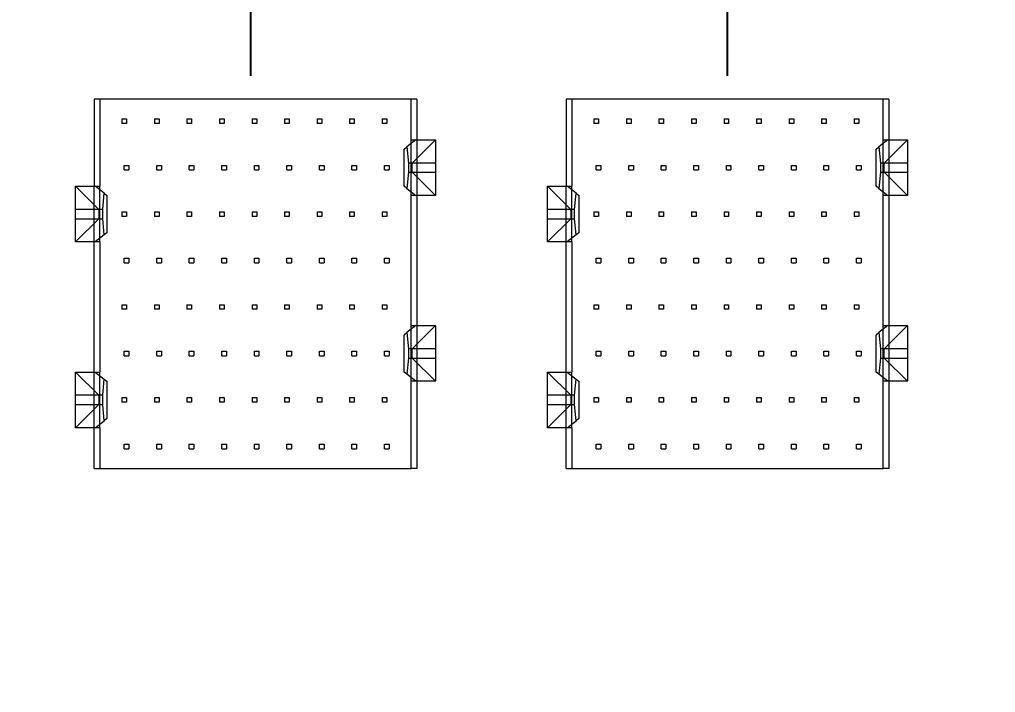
# Model space of a CAD drawing. Header units: millimetres. Extents: x -84 to 500, y -79 to 355.
# Drawn here: x 296.96 to 338.98, y 147.72 to 176.7 of the extents above; entities that cross this region are included whole.
import ezdxf
from ezdxf.lldxf.tags import DXFTag

# ---------------------------------------------------------------- set-up
doc = ezdxf.new("R2010")
doc.units = ezdxf.units.MM
doc.header["$PDSIZE"] = -1
tags = doc.linetypes.add('HIDDEN', pattern=[1.905, 1.27, -0.635]).pattern_tags.tags
tags[6:7] = [DXFTag(74, 4), DXFTag(75, 0), DXFTag(340, '0'), DXFTag(46, 1.0), DXFTag(50, 0.0), DXFTag(44, 0.0), DXFTag(45, 0.0)]
tags[4:5] = [DXFTag(74, 4), DXFTag(75, 0), DXFTag(340, '0'), DXFTag(46, 1.0), DXFTag(50, 0.0), DXFTag(44, 0.0), DXFTag(45, 0.0)]
doc.dimstyles.new('ISO-25', dxfattribs={"dimtxt": 2.5, "dimasz": 2.5, "dimexe": 1.25, "dimexo": 0.625, "dimtad": 1, "dimtxsty": 'Standard', "dimcen": 2.5, "dimadec": 0, "dimazin": 0, "dimtfac": 1, "dimtmove": 0, "dimatfit": 3, "dimfxl": 0, "dimarcsym": 0})

# ---------------------------------------------------------------- blocks, each defined once
blk = doc.blocks.new('*D104')
at = {"color": 0, "linetype": 'ByBlock', "lineweight": -2}
for p, q in [((357.387, 315.419), (357.387, 343.952)), ((359.8, 308.815), (357.387, 315.419)), ((359.8, 282.085), (359.8, 308.815))]:
    blk.add_line(p, q, dxfattribs=at)
at = {"layer": 'DEFPOINTS', "color": 0, "linetype": 'ByBlock'}
blk.add_point((359.8, 281.085), dxfattribs=at)
at = {"color": 0, "linetype": 'ByBlock', "insert": (354.113, 333.75), "char_height": 3.5, "attachment_point": 5, "rotation": 90}
blk.add_mtext('359,800', dxfattribs=at)
blk = doc.blocks.new('*D182')
at = {"color": 0, "linetype": 'ByBlock', "lineweight": -2}
for p, q in [((297.66, 315.284), (297.66, 343.817)), ((306.665, 308.68), (297.66, 315.284)), ((306.665, 287.37), (306.665, 308.68))]:
    blk.add_line(p, q, dxfattribs=at)
at = {"layer": 'DEFPOINTS', "color": 0, "linetype": 'ByBlock'}
blk.add_point((306.665, 286.37), dxfattribs=at)
at = {"color": 0, "linetype": 'ByBlock', "insert": (294.386, 333.614), "char_height": 3.5, "attachment_point": 5, "rotation": 90}
blk.add_mtext('306,860', dxfattribs=at)
blk = doc.blocks.new('*D103')
at = {"color": 0, "linetype": 'ByBlock', "lineweight": -2}
blk.add_line((392.56, 287.37), (392.56, 345.31), dxfattribs=at)
at = {"layer": 'DEFPOINTS', "color": 0, "linetype": 'ByBlock'}
blk.add_point((392.56, 286.37), dxfattribs=at)
at = {"color": 0, "linetype": 'ByBlock', "insert": (389.286, 334.81), "char_height": 3.5, "attachment_point": 5, "rotation": 90}
blk.add_mtext('392,560', dxfattribs=at)
blk = doc.blocks.new('*D60')
at = {"color": 0, "linetype": 'ByBlock', "lineweight": -2}
for p, q in [((429.688, 279.42), (436.292, 282.059)), ((436.292, 282.059), (465.42, 282.059)), ((399.51, 279.42), (429.688, 279.42))]:
    blk.add_line(p, q, dxfattribs=at)
at = {"layer": 'DEFPOINTS', "color": 0, "linetype": 'ByBlock'}
blk.add_point((398.51, 279.42), dxfattribs=at)
at = {"color": 0, "linetype": 'ByBlock', "insert": (454.92, 285.333), "char_height": 3.5, "attachment_point": 5}
blk.add_mtext('279,420', dxfattribs=at)
blk = doc.blocks.new('*D190')
at = {"color": 0, "linetype": 'ByBlock', "lineweight": -2}
for p, q in [((429.827, 280.62), (436.431, 290.705)), ((436.431, 290.705), (464.964, 290.705)), ((361.265, 280.62), (429.827, 280.62))]:
    blk.add_line(p, q, dxfattribs=at)
at = {"layer": 'DEFPOINTS', "color": 0, "linetype": 'ByBlock'}
blk.add_point((360.265, 280.62), dxfattribs=at)
at = {"color": 0, "linetype": 'ByBlock', "insert": (454.762, 293.979), "char_height": 3.5, "attachment_point": 5}
blk.add_mtext('280,620', dxfattribs=at)
blk = doc.blocks.new('*D116')
at = {"color": 0, "linetype": 'ByBlock', "lineweight": -2}
for p, q in [((400.941, 308.34), (400.941, 337.468)), ((407.239, 301.736), (400.941, 308.34)), ((407.239, 211.51), (407.239, 301.736))]:
    blk.add_line(p, q, dxfattribs=at)
at = {"layer": 'DEFPOINTS', "color": 0, "linetype": 'ByBlock'}
blk.add_point((407.239, 210.51), dxfattribs=at)
at = {"color": 0, "linetype": 'ByBlock', "insert": (397.667, 326.968), "char_height": 3.5, "attachment_point": 5, "rotation": 90}
blk.add_mtext('407,239', dxfattribs=at)
blk = doc.blocks.new('*D87')
at = {"color": 0, "linetype": 'ByBlock', "lineweight": -2}
for p, q in [((355.71, 165.32), (436.663, 165.32)), ((436.663, 165.32), (443.267, 154.329)), ((443.267, 154.329), (471.24, 154.329))]:
    blk.add_line(p, q, dxfattribs=at)
at = {"layer": 'DEFPOINTS', "color": 0, "linetype": 'ByBlock'}
blk.add_point((354.71, 165.32), dxfattribs=at)
at = {"color": 0, "linetype": 'ByBlock', "insert": (461.318, 157.603), "char_height": 3.5, "attachment_point": 5}
blk.add_mtext('165,320', dxfattribs=at)
blk = doc.blocks.new('*D86')
at = {"color": 0, "linetype": 'ByBlock', "lineweight": -2}
for p, q in [((435.679, 169.72), (442.283, 178.623)), ((442.283, 178.623), (470.256, 178.623)), ((383.58, 169.72), (435.679, 169.72))]:
    blk.add_line(p, q, dxfattribs=at)
at = {"layer": 'DEFPOINTS', "color": 0, "linetype": 'ByBlock'}
blk.add_point((382.58, 169.72), dxfattribs=at)
at = {"color": 0, "linetype": 'ByBlock', "insert": (460.334, 181.897), "char_height": 3.5, "attachment_point": 5}
blk.add_mtext('169,720', dxfattribs=at)
blk = doc.blocks.new('*D93')
at = {"color": 0, "linetype": 'ByBlock', "lineweight": -2}
for p, q in [((432.054, 211.35), (437.709, 213.37)), ((437.709, 213.37), (464.527, 213.37)), ((426.45, 211.35), (432.054, 211.35))]:
    blk.add_line(p, q, dxfattribs=at)
at = {"layer": 'DEFPOINTS', "color": 0, "linetype": 'ByBlock'}
blk.add_point((425.45, 211.35), dxfattribs=at)
at = {"color": 0, "linetype": 'ByBlock', "insert": (455.182, 216.644), "char_height": 3.5, "attachment_point": 5}
blk.add_mtext('211,350', dxfattribs=at)
blk = doc.blocks.new('*D94')
at = {"color": 0, "linetype": 'ByBlock', "lineweight": -2}
for p, q in [((432.095, 298.31), (435.867, 300.366)), ((435.867, 300.366), (463.84, 300.366)), ((426.491, 298.31), (432.095, 298.31))]:
    blk.add_line(p, q, dxfattribs=at)
at = {"layer": 'DEFPOINTS', "color": 0, "linetype": 'ByBlock'}
blk.add_point((425.491, 298.31), dxfattribs=at)
at = {"color": 0, "linetype": 'ByBlock', "insert": (453.918, 303.64), "char_height": 3.5, "attachment_point": 5}
blk.add_mtext('298,310', dxfattribs=at)
blk = doc.blocks.new('*D100')
at = {"color": 0, "linetype": 'ByBlock', "lineweight": -2}
for p, q in [((438.404, 304.8), (441.522, 311.942)), ((441.522, 311.942), (469.46, 311.942)), ((432.8, 304.8), (438.404, 304.8))]:
    blk.add_line(p, q, dxfattribs=at)
at = {"layer": 'DEFPOINTS', "color": 0, "linetype": 'ByBlock'}
blk.add_point((431.8, 304.8), dxfattribs=at)
at = {"color": 0, "linetype": 'ByBlock', "insert": (459.555, 315.216), "char_height": 3.5, "attachment_point": 5}
blk.add_mtext('304,800', dxfattribs=at)
blk = doc.blocks.new('*D102')
at = {"color": 0, "linetype": 'ByBlock', "lineweight": -2}
for p, q in [((423.034, 313.81), (423.034, 341.188)), ((431.8, 311.404), (423.034, 313.81)), ((431.8, 305.8), (431.8, 311.404))]:
    blk.add_line(p, q, dxfattribs=at)
at = {"layer": 'DEFPOINTS', "color": 0, "linetype": 'ByBlock'}
blk.add_point((431.8, 304.8), dxfattribs=at)
at = {"color": 0, "linetype": 'ByBlock', "insert": (419.76, 331.563), "char_height": 3.5, "attachment_point": 5, "rotation": 90}
blk.add_mtext('431,800', dxfattribs=at)
blk = doc.blocks.new('*D114')
at = {"color": 0, "linetype": 'ByBlock', "lineweight": -2}
for p, q in [((427.163, 240.585), (433.767, 246.415)), ((433.767, 246.415), (462.895, 246.415)), ((407.051, 240.585), (427.163, 240.585))]:
    blk.add_line(p, q, dxfattribs=at)
at = {"layer": 'DEFPOINTS', "color": 0, "linetype": 'ByBlock'}
blk.add_point((406.051, 240.585), dxfattribs=at)
at = {"color": 0, "linetype": 'ByBlock', "insert": (452.395, 249.689), "char_height": 3.5, "attachment_point": 5}
blk.add_mtext('240,585', dxfattribs=at)
blk = doc.blocks.new('*D117')
at = {"color": 0, "linetype": 'ByBlock', "lineweight": -2}
for p, q in [((375.623, 311.577), (375.623, 340.11)), ((378.2, 304.973), (375.623, 311.577)), ((378.2, 242.005), (378.2, 304.973))]:
    blk.add_line(p, q, dxfattribs=at)
at = {"layer": 'DEFPOINTS', "color": 0, "linetype": 'ByBlock'}
blk.add_point((378.2, 241.005), dxfattribs=at)
at = {"color": 0, "linetype": 'ByBlock', "insert": (372.349, 329.907), "char_height": 3.5, "attachment_point": 5, "rotation": 90}
blk.add_mtext('378,200', dxfattribs=at)
blk = doc.blocks.new('*D118')
at = {"color": 0, "linetype": 'ByBlock', "lineweight": -2}
for p, q in [((346.874, 316.264), (346.874, 343.047)), ((350.01, 309.66), (346.874, 316.264)), ((350.01, 242.005), (350.01, 309.66))]:
    blk.add_line(p, q, dxfattribs=at)
at = {"layer": 'DEFPOINTS', "color": 0, "linetype": 'ByBlock'}
blk.add_point((350.01, 241.005), dxfattribs=at)
at = {"color": 0, "linetype": 'ByBlock', "insert": (343.6, 333.72), "char_height": 3.5, "attachment_point": 5, "rotation": 90}
blk.add_mtext('350,010', dxfattribs=at)
blk = doc.blocks.new('*D186')
at = {"color": 0, "linetype": 'ByBlock', "lineweight": -2}
for p, q in [((332.635, 315.682), (332.635, 344.81)), ((329.69, 309.078), (332.635, 315.682)), ((329.69, 241.54), (329.69, 309.078))]:
    blk.add_line(p, q, dxfattribs=at)
at = {"layer": 'DEFPOINTS', "color": 0, "linetype": 'ByBlock'}
blk.add_point((329.69, 240.54), dxfattribs=at)
at = {"color": 0, "linetype": 'ByBlock', "insert": (329.361, 334.31), "char_height": 3.5, "attachment_point": 5, "rotation": 90}
blk.add_mtext('329,690', dxfattribs=at)
blk = doc.blocks.new('*D120')
at = {"color": 0, "linetype": 'ByBlock', "lineweight": -2}
for p, q in [((316.639, 311.78), (316.639, 340.313)), ((309.37, 305.176), (316.639, 311.78)), ((309.37, 242.005), (309.37, 305.176))]:
    blk.add_line(p, q, dxfattribs=at)
at = {"layer": 'DEFPOINTS', "color": 0, "linetype": 'ByBlock'}
blk.add_point((309.37, 241.005), dxfattribs=at)
at = {"color": 0, "linetype": 'ByBlock', "insert": (313.365, 330.111), "char_height": 3.5, "attachment_point": 5, "rotation": 90}
blk.add_mtext('309,370', dxfattribs=at)
blk = doc.blocks.new('*D183')
at = {"color": 0, "linetype": 'ByBlock', "lineweight": -2}
for p, q in [((308.562, 314.116), (308.562, 341.494)), ((306.925, 307.512), (308.562, 314.116)), ((306.925, 174.27), (306.925, 307.512))]:
    blk.add_line(p, q, dxfattribs=at)
at = {"layer": 'DEFPOINTS', "color": 0, "linetype": 'ByBlock'}
blk.add_point((306.925, 173.27), dxfattribs=at)
at = {"color": 0, "linetype": 'ByBlock', "insert": (305.288, 331.869), "char_height": 3.5, "attachment_point": 5, "rotation": 90}
blk.add_mtext('307,120', dxfattribs=at)
blk = doc.blocks.new('*D185')
at = {"color": 0, "linetype": 'ByBlock', "lineweight": -2}
for p, q in [((325.43, 309.484), (325.43, 338.612)), ((327.44, 302.88), (325.43, 309.484)), ((327.44, 174.27), (327.44, 302.88))]:
    blk.add_line(p, q, dxfattribs=at)
at = {"layer": 'DEFPOINTS', "color": 0, "linetype": 'ByBlock'}
blk.add_point((327.44, 173.27), dxfattribs=at)
at = {"color": 0, "linetype": 'ByBlock', "insert": (322.156, 328.112), "char_height": 3.5, "attachment_point": 5, "rotation": 90}
blk.add_mtext('327,440', dxfattribs=at)
blk = doc.blocks.new('*D187')
at = {"color": 0, "linetype": 'ByBlock', "lineweight": -2}
for p, q in [((338.803, 312.856), (338.803, 341.984)), ((347.76, 306.252), (338.803, 312.856)), ((347.76, 174.27), (347.76, 306.252))]:
    blk.add_line(p, q, dxfattribs=at)
at = {"layer": 'DEFPOINTS', "color": 0, "linetype": 'ByBlock'}
blk.add_point((347.76, 173.27), dxfattribs=at)
at = {"color": 0, "linetype": 'ByBlock', "insert": (335.529, 331.484), "char_height": 3.5, "attachment_point": 5, "rotation": 90}
blk.add_mtext('347,760', dxfattribs=at)
blk = doc.blocks.new('*D188')
at = {"color": 0, "linetype": 'ByBlock', "lineweight": -2}
for p, q in [((366.99, 308.283), (366.99, 337.411)), ((375.63, 301.679), (366.99, 308.283)), ((375.63, 176.67), (375.63, 301.679))]:
    blk.add_line(p, q, dxfattribs=at)
at = {"layer": 'DEFPOINTS', "color": 0, "linetype": 'ByBlock'}
blk.add_point((375.63, 175.67), dxfattribs=at)
at = {"color": 0, "linetype": 'ByBlock', "insert": (363.716, 326.911), "char_height": 3.5, "attachment_point": 5, "rotation": 90}
blk.add_mtext('375,630', dxfattribs=at)

msp = doc.modelspace()

# ---------------------------------------------------------------- linework, layer by layer
at = {"color": 7, "linetype": 'Continuous', "lineweight": 15}
for p, q in [((300.17, 173.27), (300.17, 169.52)), ((300.42, 173.27), (300.17, 173.27)), ((300.42, 173.27), (300.42, 169.52)), ((313.82, 173.27), (300.42, 173.27)), ((313.82, 171.52), (313.82, 173.27)), ((314.07, 173.27), (313.82, 173.27)), ((314.07, 173.27), (314.07, 171.52)), ((320.49, 173.27), (320.49, 169.52)), ((320.74, 173.27), (320.49, 173.27)), ((320.74, 173.27), (320.74, 169.52)), ((334.14, 173.27), (320.74, 173.27)), ((334.14, 171.52), (334.14, 173.27)), ((334.39, 173.27), (334.14, 173.27)), ((334.39, 173.27), (334.39, 171.52)), ((314.02, 171.52), (313.6392, 171.2153)), ((313.82, 171.52), (314.02, 171.52)), ((314.87, 171.52), (313.87, 170.52)), ((314.02, 171.52), (314.87, 171.52)), ((314.87, 171.52), (314.87, 170.52)), ((334.34, 171.52), (333.9592, 171.2153)), ((334.14, 171.52), (334.34, 171.52)), ((335.19, 171.52), (334.19, 170.52)), ((334.34, 171.52), (335.19, 171.52)), ((335.19, 171.52), (335.19, 170.52)), ((313.52, 171.12), (313.6392, 171.2153)), ((313.52, 169.52), (313.52, 171.12)), ((313.6392, 171.2153), (313.7, 170.52)), ((333.84, 171.12), (333.9592, 171.2153)), ((333.84, 169.52), (333.84, 171.12)), ((333.9592, 171.2153), (334.02, 170.52)), ((313.7, 170.52), (313.7, 170.12)), ((313.87, 170.52), (313.7, 170.52)), ((313.87, 170.12), (313.87, 170.52)), ((314.87, 170.52), (313.87, 170.52)), ((314.87, 170.52), (314.87, 170.12)), ((334.02, 170.52), (334.02, 170.12)), ((334.19, 170.52), (334.02, 170.52)), ((334.19, 170.12), (334.19, 170.52)), ((335.19, 170.52), (334.19, 170.52)), ((335.19, 170.52), (335.19, 170.12)), ((313.7, 170.12), (313.6392, 169.4247)), ((313.7, 170.12), (313.87, 170.12)), ((313.87, 170.12), (314.87, 169.12)), ((313.87, 170.12), (314.87, 170.12)), ((314.87, 170.12), (314.87, 169.12)), ((334.02, 170.12), (333.9592, 169.4247)), ((334.02, 170.12), (334.19, 170.12)), ((334.19, 170.12), (335.19, 169.12)), ((334.19, 170.12), (335.19, 170.12)), ((335.19, 170.12), (335.19, 169.12)), ((299.37, 169.52), (300.22, 169.52)), ((300.37, 168.52), (299.37, 169.52)), ((299.37, 168.52), (299.37, 169.52)), ((300.6008, 169.2153), (300.22, 169.52)), ((300.22, 169.52), (300.42, 169.52)), ((313.6392, 169.4247), (313.52, 169.52)), ((313.6392, 169.4247), (314.02, 169.12)), ((320.69, 168.52), (319.69, 169.52)), ((319.69, 168.52), (319.69, 169.52)), ((319.69, 169.52), (320.54, 169.52)), ((320.9208, 169.2153), (320.54, 169.52)), ((320.54, 169.52), (320.74, 169.52)), ((333.9592, 169.4247), (333.84, 169.52)), ((333.9592, 169.4247), (334.34, 169.12)), ((300.54, 168.52), (300.6008, 169.2153)), ((300.6008, 169.2153), (300.72, 169.12)), ((300.72, 169.12), (300.72, 167.52)), ((313.82, 163.52), (313.82, 169.12)), ((314.02, 169.12), (313.82, 169.12)), ((314.87, 169.12), (314.02, 169.12)), ((314.07, 169.12), (314.07, 163.52)), ((320.86, 168.52), (320.9208, 169.2153)), ((320.9208, 169.2153), (321.04, 169.12)), ((321.04, 169.12), (321.04, 167.52)), ((334.14, 163.52), (334.14, 169.12)), ((334.34, 169.12), (334.14, 169.12)), ((335.19, 169.12), (334.34, 169.12)), ((334.39, 169.12), (334.39, 163.52)), ((299.37, 168.12), (299.37, 168.52)), ((300.37, 168.52), (299.37, 168.52)), ((300.54, 168.52), (300.37, 168.52)), ((300.37, 168.52), (300.37, 168.12)), ((300.54, 168.12), (300.54, 168.52)), ((319.69, 168.12), (319.69, 168.52)), ((320.69, 168.52), (319.69, 168.52)), ((320.69, 168.52), (320.69, 168.12)), ((320.86, 168.52), (320.69, 168.52)), ((320.86, 168.12), (320.86, 168.52)), ((299.37, 167.12), (300.37, 168.12)), ((299.37, 167.12), (299.37, 168.12)), ((299.37, 168.12), (300.37, 168.12)), ((300.37, 168.12), (300.54, 168.12)), ((300.6008, 167.4247), (300.54, 168.12)), ((319.69, 167.12), (319.69, 168.12)), ((319.69, 167.12), (320.69, 168.12)), ((319.69, 168.12), (320.69, 168.12)), ((320.69, 168.12), (320.86, 168.12)), ((320.9208, 167.4247), (320.86, 168.12)), ((300.6008, 167.4247), (300.22, 167.12)), ((300.72, 167.52), (300.6008, 167.4247)), ((320.9208, 167.4247), (320.54, 167.12)), ((321.04, 167.52), (320.9208, 167.4247)), ((300.22, 167.12), (299.37, 167.12)), ((300.17, 161.52), (300.17, 167.12)), ((300.42, 167.12), (300.22, 167.12)), ((300.42, 167.12), (300.42, 161.52)), ((320.54, 167.12), (319.69, 167.12)), ((320.49, 161.52), (320.49, 167.12)), ((320.74, 167.12), (320.54, 167.12)), ((320.74, 167.12), (320.74, 161.52)), ((314.02, 163.52), (313.6392, 163.2153)), ((313.82, 163.52), (314.02, 163.52)), ((314.87, 163.52), (313.87, 162.52)), ((314.02, 163.52), (314.87, 163.52)), ((314.87, 163.52), (314.87, 162.52)), ((334.34, 163.52), (333.9592, 163.2153)), ((334.14, 163.52), (334.34, 163.52)), ((335.19, 163.52), (334.19, 162.52)), ((334.34, 163.52), (335.19, 163.52)), ((335.19, 163.52), (335.19, 162.52)), ((313.52, 163.12), (313.6392, 163.2153)), ((313.52, 161.52), (313.52, 163.12)), ((313.6392, 163.2153), (313.7, 162.52)), ((333.84, 163.12), (333.9592, 163.2153)), ((333.84, 161.52), (333.84, 163.12)), ((333.9592, 163.2153), (334.02, 162.52)), ((313.7, 162.52), (313.7, 162.12)), ((313.87, 162.52), (313.7, 162.52)), ((313.87, 162.12), (313.87, 162.52)), ((314.87, 162.52), (313.87, 162.52)), ((314.87, 162.52), (314.87, 162.12)), ((334.02, 162.52), (334.02, 162.12)), ((334.19, 162.52), (334.02, 162.52)), ((334.19, 162.12), (334.19, 162.52)), ((335.19, 162.52), (334.19, 162.52)), ((335.19, 162.52), (335.19, 162.12)), ((313.7, 162.12), (313.6392, 161.4247)), ((313.7, 162.12), (313.87, 162.12)), ((313.87, 162.12), (314.87, 162.12)), ((313.87, 162.12), (314.87, 161.12)), ((314.87, 162.12), (314.87, 161.12)), ((334.02, 162.12), (333.9592, 161.4247)), ((334.02, 162.12), (334.19, 162.12)), ((334.19, 162.12), (335.19, 162.12)), ((334.19, 162.12), (335.19, 161.12)), ((335.19, 162.12), (335.19, 161.12)), ((300.37, 160.52), (299.37, 161.52)), ((299.37, 160.52), (299.37, 161.52)), ((299.37, 161.52), (300.22, 161.52)), ((300.22, 161.52), (300.6008, 161.2153)), ((300.22, 161.52), (300.42, 161.52)), ((313.6392, 161.4247), (313.52, 161.52)), ((314.02, 161.12), (313.6392, 161.4247)), ((320.69, 160.52), (319.69, 161.52)), ((319.69, 160.52), (319.69, 161.52)), ((319.69, 161.52), (320.54, 161.52)), ((320.54, 161.52), (320.9208, 161.2153)), ((320.54, 161.52), (320.74, 161.52)), ((333.9592, 161.4247), (333.84, 161.52)), ((334.34, 161.12), (333.9592, 161.4247)), ((300.54, 160.52), (300.6008, 161.2153)), ((300.6008, 161.2153), (300.72, 161.12)), ((300.72, 161.12), (300.72, 159.52)), ((313.82, 157.37), (313.82, 161.12)), ((314.02, 161.12), (313.82, 161.12)), ((314.87, 161.12), (314.02, 161.12)), ((314.07, 161.12), (314.07, 157.37)), ((320.86, 160.52), (320.9208, 161.2153)), ((320.9208, 161.2153), (321.04, 161.12)), ((321.04, 161.12), (321.04, 159.52)), ((334.14, 157.37), (334.14, 161.12)), ((334.34, 161.12), (334.14, 161.12)), ((335.19, 161.12), (334.34, 161.12)), ((334.39, 161.12), (334.39, 157.37)), ((299.37, 160.12), (299.37, 160.52)), ((300.37, 160.52), (299.37, 160.52)), ((300.54, 160.52), (300.37, 160.52)), ((300.37, 160.52), (300.37, 160.12)), ((300.54, 160.12), (300.54, 160.52)), ((319.69, 160.12), (319.69, 160.52)), ((320.69, 160.52), (319.69, 160.52)), ((320.86, 160.52), (320.69, 160.52)), ((320.69, 160.52), (320.69, 160.12)), ((320.86, 160.12), (320.86, 160.52)), ((299.37, 159.12), (300.37, 160.12)), ((299.37, 159.12), (299.37, 160.12)), ((299.37, 160.12), (300.37, 160.12)), ((300.37, 160.12), (300.54, 160.12)), ((300.6008, 159.4247), (300.54, 160.12)), ((319.69, 159.12), (320.69, 160.12)), ((319.69, 159.12), (319.69, 160.12)), ((319.69, 160.12), (320.69, 160.12)), ((320.69, 160.12), (320.86, 160.12)), ((320.9208, 159.4247), (320.86, 160.12)), ((300.22, 159.12), (300.6008, 159.4247)), ((300.72, 159.52), (300.6008, 159.4247)), ((320.54, 159.12), (320.9208, 159.4247)), ((321.04, 159.52), (320.9208, 159.4247)), ((300.22, 159.12), (299.37, 159.12)), ((300.17, 157.37), (300.17, 159.12)), ((300.42, 159.12), (300.22, 159.12)), ((300.42, 159.12), (300.42, 157.37)), ((320.54, 159.12), (319.69, 159.12)), ((320.49, 157.37), (320.49, 159.12)), ((320.74, 159.12), (320.54, 159.12)), ((320.74, 159.12), (320.74, 157.37)), ((300.17, 157.37), (300.42, 157.37)), ((300.42, 157.37), (313.82, 157.37)), ((314.07, 157.37), (313.82, 157.37)), ((320.49, 157.37), (320.74, 157.37)), ((320.74, 157.37), (334.14, 157.37)), ((334.39, 157.37), (334.14, 157.37))]:
    msp.add_line(p, q, dxfattribs=at)
at = {"color": 7, "linetype": 'HIDDEN', "lineweight": 0}
for p, q in [((301.37, 172.42), (301.37, 172.22)), ((301.37, 172.42), (301.57, 172.42)), ((301.57, 172.42), (301.57, 172.22)), ((302.77, 172.42), (302.97, 172.42)), ((302.77, 172.42), (302.77, 172.22)), ((302.97, 172.42), (302.97, 172.22)), ((304.17, 172.42), (304.17, 172.22)), ((304.17, 172.42), (304.37, 172.42)), ((304.37, 172.42), (304.37, 172.22)), ((305.57, 172.42), (305.57, 172.22)), ((305.57, 172.42), (305.77, 172.42)), ((305.77, 172.42), (305.77, 172.22)), ((306.97, 172.42), (306.97, 172.22)), ((306.97, 172.42), (307.17, 172.42)), ((307.17, 172.42), (307.17, 172.22)), ((308.37, 172.42), (308.37, 172.22)), ((308.37, 172.42), (308.57, 172.42)), ((308.57, 172.42), (308.57, 172.22)), ((309.77, 172.42), (309.77, 172.22)), ((309.77, 172.42), (309.97, 172.42)), ((309.97, 172.42), (309.97, 172.22)), ((311.17, 172.42), (311.37, 172.42)), ((311.17, 172.42), (311.17, 172.22)), ((311.37, 172.42), (311.37, 172.22)), ((312.57, 172.42), (312.77, 172.42)), ((312.57, 172.42), (312.57, 172.22)), ((312.77, 172.42), (312.77, 172.22)), ((321.69, 172.42), (321.69, 172.22)), ((321.69, 172.42), (321.89, 172.42)), ((321.89, 172.42), (321.89, 172.22)), ((323.09, 172.42), (323.09, 172.22)), ((323.09, 172.42), (323.29, 172.42)), ((323.29, 172.42), (323.29, 172.22)), ((324.49, 172.42), (324.49, 172.22)), ((324.49, 172.42), (324.69, 172.42)), ((324.69, 172.42), (324.69, 172.22)), ((325.89, 172.42), (325.89, 172.22)), ((325.89, 172.42), (326.09, 172.42)), ((326.09, 172.42), (326.09, 172.22)), ((327.29, 172.42), (327.29, 172.22)), ((327.29, 172.42), (327.49, 172.42)), ((327.49, 172.42), (327.49, 172.22)), ((328.69, 172.42), (328.69, 172.22)), ((328.69, 172.42), (328.89, 172.42)), ((328.89, 172.42), (328.89, 172.22)), ((330.09, 172.42), (330.09, 172.22)), ((330.09, 172.42), (330.29, 172.42)), ((330.29, 172.42), (330.29, 172.22)), ((331.49, 172.42), (331.49, 172.22)), ((331.49, 172.42), (331.69, 172.42)), ((331.69, 172.42), (331.69, 172.22)), ((332.89, 172.42), (332.89, 172.22)), ((332.89, 172.42), (333.09, 172.42)), ((333.09, 172.42), (333.09, 172.22)), ((301.57, 172.22), (301.37, 172.22)), ((302.97, 172.22), (302.77, 172.22)), ((304.37, 172.22), (304.17, 172.22)), ((305.77, 172.22), (305.57, 172.22)), ((307.17, 172.22), (306.97, 172.22)), ((308.57, 172.22), (308.37, 172.22)), ((309.97, 172.22), (309.77, 172.22)), ((311.37, 172.22), (311.17, 172.22)), ((312.77, 172.22), (312.57, 172.22)), ((321.89, 172.22), (321.69, 172.22)), ((323.29, 172.22), (323.09, 172.22)), ((324.69, 172.22), (324.49, 172.22)), ((326.09, 172.22), (325.89, 172.22)), ((327.49, 172.22), (327.29, 172.22)), ((328.89, 172.22), (328.69, 172.22)), ((330.29, 172.22), (330.09, 172.22)), ((331.69, 172.22), (331.49, 172.22)), ((333.09, 172.22), (332.89, 172.22)), ((313.82, 169.12), (313.82, 171.52)), ((314.07, 171.52), (314.07, 169.12)), ((334.14, 169.12), (334.14, 171.52)), ((334.39, 171.52), (334.39, 169.12)), ((301.47, 170.42), (301.67, 170.42)), ((301.47, 170.22), (301.47, 170.42)), ((301.47, 170.22), (301.67, 170.22)), ((301.67, 170.42), (301.67, 170.22)), ((302.87, 170.22), (302.87, 170.42)), ((302.87, 170.42), (303.07, 170.42)), ((302.87, 170.22), (303.07, 170.22)), ((303.07, 170.42), (303.07, 170.22)), ((304.27, 170.22), (304.27, 170.42)), ((304.27, 170.42), (304.47, 170.42)), ((304.27, 170.22), (304.47, 170.22)), ((304.47, 170.42), (304.47, 170.22)), ((305.67, 170.22), (305.67, 170.42)), ((305.67, 170.42), (305.87, 170.42)), ((305.67, 170.22), (305.87, 170.22)), ((305.87, 170.42), (305.87, 170.22)), ((307.07, 170.22), (307.07, 170.42)), ((307.07, 170.42), (307.27, 170.42)), ((307.07, 170.22), (307.27, 170.22)), ((307.27, 170.42), (307.27, 170.22)), ((308.47, 170.22), (308.47, 170.42)), ((308.47, 170.42), (308.67, 170.42)), ((308.47, 170.22), (308.67, 170.22)), ((308.67, 170.42), (308.67, 170.22)), ((309.87, 170.22), (309.87, 170.42)), ((309.87, 170.42), (310.07, 170.42)), ((309.87, 170.22), (310.07, 170.22)), ((310.07, 170.42), (310.07, 170.22)), ((311.27, 170.22), (311.27, 170.42)), ((311.27, 170.42), (311.47, 170.42)), ((311.27, 170.22), (311.47, 170.22)), ((311.47, 170.42), (311.47, 170.22)), ((312.67, 170.22), (312.67, 170.42)), ((312.67, 170.42), (312.87, 170.42)), ((312.67, 170.22), (312.87, 170.22)), ((312.87, 170.42), (312.87, 170.22)), ((321.79, 170.42), (321.99, 170.42)), ((321.79, 170.22), (321.79, 170.42)), ((321.79, 170.22), (321.99, 170.22)), ((321.99, 170.42), (321.99, 170.22)), ((323.19, 170.22), (323.19, 170.42)), ((323.19, 170.42), (323.39, 170.42)), ((323.19, 170.22), (323.39, 170.22)), ((323.39, 170.42), (323.39, 170.22)), ((324.59, 170.22), (324.59, 170.42)), ((324.59, 170.42), (324.79, 170.42)), ((324.59, 170.22), (324.79, 170.22)), ((324.79, 170.42), (324.79, 170.22)), ((325.99, 170.22), (325.99, 170.42)), ((325.99, 170.42), (326.19, 170.42)), ((325.99, 170.22), (326.19, 170.22)), ((326.19, 170.42), (326.19, 170.22)), ((327.39, 170.22), (327.39, 170.42)), ((327.39, 170.42), (327.59, 170.42)), ((327.39, 170.22), (327.59, 170.22)), ((327.59, 170.42), (327.59, 170.22)), ((328.79, 170.22), (328.79, 170.42)), ((328.79, 170.42), (328.99, 170.42)), ((328.79, 170.22), (328.99, 170.22)), ((328.99, 170.42), (328.99, 170.22)), ((330.19, 170.42), (330.39, 170.42)), ((330.19, 170.22), (330.19, 170.42)), ((330.19, 170.22), (330.39, 170.22)), ((330.39, 170.42), (330.39, 170.22)), ((331.59, 170.42), (331.79, 170.42)), ((331.59, 170.22), (331.59, 170.42)), ((331.59, 170.22), (331.79, 170.22)), ((331.79, 170.42), (331.79, 170.22)), ((332.99, 170.42), (333.19, 170.42)), ((332.99, 170.22), (332.99, 170.42)), ((332.99, 170.22), (333.19, 170.22)), ((333.19, 170.42), (333.19, 170.22)), ((300.17, 167.12), (300.17, 169.52)), ((300.42, 167.12), (300.42, 169.52)), ((320.49, 167.12), (320.49, 169.52)), ((320.74, 167.12), (320.74, 169.52)), ((301.37, 168.42), (301.57, 168.42)), ((301.37, 168.42), (301.37, 168.22)), ((301.57, 168.22), (301.37, 168.22)), ((301.57, 168.42), (301.57, 168.22)), ((302.77, 168.42), (302.97, 168.42)), ((302.77, 168.42), (302.77, 168.22)), ((302.97, 168.22), (302.77, 168.22)), ((302.97, 168.42), (302.97, 168.22)), ((304.17, 168.42), (304.17, 168.22)), ((304.17, 168.42), (304.37, 168.42)), ((304.37, 168.22), (304.17, 168.22)), ((304.37, 168.42), (304.37, 168.22)), ((305.57, 168.42), (305.57, 168.22)), ((305.57, 168.42), (305.77, 168.42)), ((305.77, 168.22), (305.57, 168.22)), ((305.77, 168.42), (305.77, 168.22)), ((306.97, 168.42), (307.17, 168.42)), ((306.97, 168.42), (306.97, 168.22)), ((307.17, 168.22), (306.97, 168.22)), ((307.17, 168.42), (307.17, 168.22)), ((308.37, 168.42), (308.57, 168.42)), ((308.37, 168.42), (308.37, 168.22)), ((308.57, 168.22), (308.37, 168.22)), ((308.57, 168.42), (308.57, 168.22)), ((309.77, 168.42), (309.77, 168.22)), ((309.77, 168.42), (309.97, 168.42)), ((309.97, 168.22), (309.77, 168.22)), ((309.97, 168.42), (309.97, 168.22)), ((311.17, 168.42), (311.17, 168.22)), ((311.17, 168.42), (311.37, 168.42)), ((311.37, 168.22), (311.17, 168.22)), ((311.37, 168.42), (311.37, 168.22)), ((312.57, 168.42), (312.77, 168.42)), ((312.57, 168.42), (312.57, 168.22)), ((312.77, 168.22), (312.57, 168.22)), ((312.77, 168.42), (312.77, 168.22)), ((321.69, 168.42), (321.89, 168.42)), ((321.69, 168.42), (321.69, 168.22)), ((321.89, 168.22), (321.69, 168.22)), ((321.89, 168.42), (321.89, 168.22)), ((323.09, 168.42), (323.09, 168.22)), ((323.09, 168.42), (323.29, 168.42)), ((323.29, 168.22), (323.09, 168.22)), ((323.29, 168.42), (323.29, 168.22)), ((324.49, 168.42), (324.49, 168.22)), ((324.49, 168.42), (324.69, 168.42)), ((324.69, 168.22), (324.49, 168.22)), ((324.69, 168.42), (324.69, 168.22)), ((325.89, 168.42), (325.89, 168.22)), ((325.89, 168.42), (326.09, 168.42)), ((326.09, 168.22), (325.89, 168.22)), ((326.09, 168.42), (326.09, 168.22)), ((327.29, 168.42), (327.49, 168.42)), ((327.29, 168.42), (327.29, 168.22)), ((327.49, 168.22), (327.29, 168.22)), ((327.49, 168.42), (327.49, 168.22)), ((328.69, 168.42), (328.69, 168.22)), ((328.69, 168.42), (328.89, 168.42)), ((328.89, 168.22), (328.69, 168.22)), ((328.89, 168.42), (328.89, 168.22)), ((330.09, 168.42), (330.09, 168.22)), ((330.09, 168.42), (330.29, 168.42)), ((330.29, 168.22), (330.09, 168.22)), ((330.29, 168.42), (330.29, 168.22)), ((331.49, 168.42), (331.49, 168.22)), ((331.49, 168.42), (331.69, 168.42)), ((331.69, 168.22), (331.49, 168.22)), ((331.69, 168.42), (331.69, 168.22)), ((332.89, 168.42), (332.89, 168.22)), ((332.89, 168.42), (333.09, 168.42)), ((333.09, 168.22), (332.89, 168.22)), ((333.09, 168.42), (333.09, 168.22)), ((301.47, 166.22), (301.47, 166.42)), ((301.47, 166.42), (301.67, 166.42)), ((301.67, 166.42), (301.67, 166.22)), ((302.87, 166.22), (302.87, 166.42)), ((302.87, 166.42), (303.07, 166.42)), ((303.07, 166.42), (303.07, 166.22)), ((304.27, 166.22), (304.27, 166.42)), ((304.27, 166.42), (304.47, 166.42)), ((304.47, 166.42), (304.47, 166.22)), ((305.67, 166.22), (305.67, 166.42)), ((305.67, 166.42), (305.87, 166.42)), ((305.87, 166.42), (305.87, 166.22)), ((307.07, 166.42), (307.27, 166.42)), ((307.07, 166.22), (307.07, 166.42)), ((307.27, 166.42), (307.27, 166.22)), ((308.47, 166.22), (308.47, 166.42)), ((308.47, 166.42), (308.67, 166.42)), ((308.67, 166.42), (308.67, 166.22)), ((309.87, 166.42), (310.07, 166.42)), ((309.87, 166.22), (309.87, 166.42)), ((310.07, 166.42), (310.07, 166.22)), ((311.27, 166.22), (311.27, 166.42)), ((311.27, 166.42), (311.47, 166.42)), ((311.47, 166.42), (311.47, 166.22)), ((312.67, 166.42), (312.87, 166.42)), ((312.67, 166.22), (312.67, 166.42)), ((312.87, 166.42), (312.87, 166.22)), ((321.79, 166.22), (321.79, 166.42)), ((321.79, 166.42), (321.99, 166.42)), ((321.99, 166.42), (321.99, 166.22)), ((323.19, 166.22), (323.19, 166.42)), ((323.19, 166.42), (323.39, 166.42)), ((323.39, 166.42), (323.39, 166.22)), ((324.59, 166.42), (324.79, 166.42)), ((324.59, 166.22), (324.59, 166.42)), ((324.79, 166.42), (324.79, 166.22)), ((325.99, 166.42), (326.19, 166.42)), ((325.99, 166.22), (325.99, 166.42)), ((326.19, 166.42), (326.19, 166.22)), ((327.39, 166.42), (327.59, 166.42)), ((327.39, 166.22), (327.39, 166.42)), ((327.59, 166.42), (327.59, 166.22)), ((328.79, 166.22), (328.79, 166.42)), ((328.79, 166.42), (328.99, 166.42)), ((328.99, 166.42), (328.99, 166.22)), ((330.19, 166.22), (330.19, 166.42)), ((330.19, 166.42), (330.39, 166.42)), ((330.39, 166.42), (330.39, 166.22)), ((331.59, 166.22), (331.59, 166.42)), ((331.59, 166.42), (331.79, 166.42)), ((331.79, 166.42), (331.79, 166.22)), ((332.99, 166.22), (332.99, 166.42)), ((332.99, 166.42), (333.19, 166.42)), ((333.19, 166.42), (333.19, 166.22)), ((301.47, 166.22), (301.67, 166.22)), ((302.87, 166.22), (303.07, 166.22)), ((304.27, 166.22), (304.47, 166.22)), ((305.67, 166.22), (305.87, 166.22)), ((307.07, 166.22), (307.27, 166.22)), ((308.47, 166.22), (308.67, 166.22)), ((309.87, 166.22), (310.07, 166.22)), ((311.27, 166.22), (311.47, 166.22)), ((312.67, 166.22), (312.87, 166.22)), ((321.79, 166.22), (321.99, 166.22)), ((323.19, 166.22), (323.39, 166.22)), ((324.59, 166.22), (324.79, 166.22)), ((325.99, 166.22), (326.19, 166.22)), ((327.39, 166.22), (327.59, 166.22)), ((328.79, 166.22), (328.99, 166.22)), ((330.19, 166.22), (330.39, 166.22)), ((331.59, 166.22), (331.79, 166.22)), ((332.99, 166.22), (333.19, 166.22)), ((301.37, 164.42), (301.37, 164.22)), ((301.37, 164.42), (301.57, 164.42)), ((301.57, 164.42), (301.57, 164.22)), ((302.77, 164.42), (302.77, 164.22)), ((302.77, 164.42), (302.97, 164.42)), ((302.97, 164.42), (302.97, 164.22)), ((304.17, 164.42), (304.17, 164.22)), ((304.17, 164.42), (304.37, 164.42)), ((304.37, 164.42), (304.37, 164.22)), ((305.57, 164.42), (305.57, 164.22)), ((305.57, 164.42), (305.77, 164.42)), ((305.77, 164.42), (305.77, 164.22)), ((306.97, 164.42), (306.97, 164.22)), ((306.97, 164.42), (307.17, 164.42)), ((307.17, 164.42), (307.17, 164.22)), ((308.37, 164.42), (308.37, 164.22)), ((308.37, 164.42), (308.57, 164.42)), ((308.57, 164.42), (308.57, 164.22)), ((309.77, 164.42), (309.77, 164.22)), ((309.77, 164.42), (309.97, 164.42)), ((309.97, 164.42), (309.97, 164.22)), ((311.17, 164.42), (311.17, 164.22)), ((311.17, 164.42), (311.37, 164.42)), ((311.37, 164.42), (311.37, 164.22)), ((312.57, 164.42), (312.57, 164.22)), ((312.57, 164.42), (312.77, 164.42)), ((312.77, 164.42), (312.77, 164.22)), ((321.69, 164.42), (321.69, 164.22)), ((321.69, 164.42), (321.89, 164.42)), ((321.89, 164.42), (321.89, 164.22)), ((323.09, 164.42), (323.09, 164.22)), ((323.09, 164.42), (323.29, 164.42)), ((323.29, 164.42), (323.29, 164.22)), ((324.49, 164.42), (324.49, 164.22)), ((324.49, 164.42), (324.69, 164.42)), ((324.69, 164.42), (324.69, 164.22)), ((325.89, 164.42), (325.89, 164.22)), ((325.89, 164.42), (326.09, 164.42)), ((326.09, 164.42), (326.09, 164.22)), ((327.29, 164.42), (327.29, 164.22)), ((327.29, 164.42), (327.49, 164.42)), ((327.49, 164.42), (327.49, 164.22)), ((328.69, 164.42), (328.69, 164.22)), ((328.69, 164.42), (328.89, 164.42)), ((328.89, 164.42), (328.89, 164.22)), ((330.09, 164.42), (330.09, 164.22)), ((330.09, 164.42), (330.29, 164.42)), ((330.29, 164.42), (330.29, 164.22)), ((331.49, 164.42), (331.49, 164.22)), ((331.49, 164.42), (331.69, 164.42)), ((331.69, 164.42), (331.69, 164.22)), ((332.89, 164.42), (332.89, 164.22)), ((332.89, 164.42), (333.09, 164.42)), ((333.09, 164.42), (333.09, 164.22)), ((301.57, 164.22), (301.37, 164.22)), ((302.97, 164.22), (302.77, 164.22)), ((304.37, 164.22), (304.17, 164.22)), ((305.77, 164.22), (305.57, 164.22)), ((307.17, 164.22), (306.97, 164.22)), ((308.57, 164.22), (308.37, 164.22)), ((309.97, 164.22), (309.77, 164.22)), ((311.37, 164.22), (311.17, 164.22)), ((312.77, 164.22), (312.57, 164.22)), ((321.89, 164.22), (321.69, 164.22)), ((323.29, 164.22), (323.09, 164.22)), ((324.69, 164.22), (324.49, 164.22)), ((326.09, 164.22), (325.89, 164.22)), ((327.49, 164.22), (327.29, 164.22)), ((328.89, 164.22), (328.69, 164.22)), ((330.29, 164.22), (330.09, 164.22)), ((331.69, 164.22), (331.49, 164.22)), ((333.09, 164.22), (332.89, 164.22)), ((313.82, 161.12), (313.82, 163.52)), ((314.07, 163.52), (314.07, 161.12)), ((334.14, 161.12), (334.14, 163.52)), ((334.39, 163.52), (334.39, 161.12)), ((301.47, 162.22), (301.47, 162.42)), ((301.47, 162.42), (301.67, 162.42)), ((301.47, 162.22), (301.67, 162.22)), ((301.67, 162.42), (301.67, 162.22)), ((302.87, 162.42), (303.07, 162.42)), ((302.87, 162.22), (302.87, 162.42)), ((302.87, 162.22), (303.07, 162.22)), ((303.07, 162.42), (303.07, 162.22)), ((304.27, 162.42), (304.47, 162.42)), ((304.27, 162.22), (304.27, 162.42)), ((304.27, 162.22), (304.47, 162.22)), ((304.47, 162.42), (304.47, 162.22)), ((305.67, 162.42), (305.87, 162.42)), ((305.67, 162.22), (305.67, 162.42)), ((305.67, 162.22), (305.87, 162.22)), ((305.87, 162.42), (305.87, 162.22)), ((307.07, 162.22), (307.07, 162.42)), ((307.07, 162.42), (307.27, 162.42)), ((307.07, 162.22), (307.27, 162.22)), ((307.27, 162.42), (307.27, 162.22)), ((308.47, 162.22), (308.47, 162.42)), ((308.47, 162.42), (308.67, 162.42)), ((308.47, 162.22), (308.67, 162.22)), ((308.67, 162.42), (308.67, 162.22)), ((309.87, 162.42), (310.07, 162.42)), ((309.87, 162.22), (309.87, 162.42)), ((309.87, 162.22), (310.07, 162.22)), ((310.07, 162.42), (310.07, 162.22)), ((311.27, 162.22), (311.27, 162.42)), ((311.27, 162.42), (311.47, 162.42)), ((311.27, 162.22), (311.47, 162.22)), ((311.47, 162.42), (311.47, 162.22)), ((312.67, 162.22), (312.67, 162.42)), ((312.67, 162.42), (312.87, 162.42)), ((312.67, 162.22), (312.87, 162.22)), ((312.87, 162.42), (312.87, 162.22)), ((321.79, 162.42), (321.99, 162.42)), ((321.79, 162.22), (321.79, 162.42)), ((321.79, 162.22), (321.99, 162.22)), ((321.99, 162.42), (321.99, 162.22)), ((323.19, 162.22), (323.19, 162.42)), ((323.19, 162.42), (323.39, 162.42)), ((323.19, 162.22), (323.39, 162.22)), ((323.39, 162.42), (323.39, 162.22)), ((324.59, 162.22), (324.59, 162.42)), ((324.59, 162.42), (324.79, 162.42)), ((324.59, 162.22), (324.79, 162.22)), ((324.79, 162.42), (324.79, 162.22)), ((325.99, 162.22), (325.99, 162.42)), ((325.99, 162.42), (326.19, 162.42)), ((325.99, 162.22), (326.19, 162.22)), ((326.19, 162.42), (326.19, 162.22)), ((327.39, 162.22), (327.39, 162.42)), ((327.39, 162.42), (327.59, 162.42)), ((327.39, 162.22), (327.59, 162.22)), ((327.59, 162.42), (327.59, 162.22)), ((328.79, 162.22), (328.79, 162.42)), ((328.79, 162.42), (328.99, 162.42)), ((328.79, 162.22), (328.99, 162.22)), ((328.99, 162.42), (328.99, 162.22)), ((330.19, 162.42), (330.39, 162.42)), ((330.19, 162.22), (330.19, 162.42)), ((330.19, 162.22), (330.39, 162.22)), ((330.39, 162.42), (330.39, 162.22)), ((331.59, 162.42), (331.79, 162.42)), ((331.59, 162.22), (331.59, 162.42)), ((331.59, 162.22), (331.79, 162.22)), ((331.79, 162.42), (331.79, 162.22)), ((332.99, 162.22), (332.99, 162.42)), ((332.99, 162.42), (333.19, 162.42)), ((332.99, 162.22), (333.19, 162.22)), ((333.19, 162.42), (333.19, 162.22)), ((300.17, 159.12), (300.17, 161.52)), ((300.42, 159.12), (300.42, 161.52)), ((320.49, 159.12), (320.49, 161.52)), ((320.74, 159.12), (320.74, 161.52)), ((301.37, 160.42), (301.37, 160.22)), ((301.37, 160.42), (301.57, 160.42)), ((301.57, 160.22), (301.37, 160.22)), ((301.57, 160.42), (301.57, 160.22)), ((302.77, 160.42), (302.77, 160.22)), ((302.77, 160.42), (302.97, 160.42)), ((302.97, 160.22), (302.77, 160.22)), ((302.97, 160.42), (302.97, 160.22)), ((304.17, 160.42), (304.37, 160.42)), ((304.17, 160.42), (304.17, 160.22)), ((304.37, 160.22), (304.17, 160.22)), ((304.37, 160.42), (304.37, 160.22)), ((305.57, 160.42), (305.57, 160.22)), ((305.57, 160.42), (305.77, 160.42)), ((305.77, 160.22), (305.57, 160.22)), ((305.77, 160.42), (305.77, 160.22)), ((306.97, 160.42), (307.17, 160.42)), ((306.97, 160.42), (306.97, 160.22)), ((307.17, 160.22), (306.97, 160.22)), ((307.17, 160.42), (307.17, 160.22)), ((308.37, 160.42), (308.57, 160.42)), ((308.37, 160.42), (308.37, 160.22)), ((308.57, 160.22), (308.37, 160.22)), ((308.57, 160.42), (308.57, 160.22)), ((309.77, 160.42), (309.97, 160.42)), ((309.77, 160.42), (309.77, 160.22)), ((309.97, 160.22), (309.77, 160.22)), ((309.97, 160.42), (309.97, 160.22)), ((311.17, 160.42), (311.37, 160.42)), ((311.17, 160.42), (311.17, 160.22)), ((311.37, 160.22), (311.17, 160.22)), ((311.37, 160.42), (311.37, 160.22)), ((312.57, 160.42), (312.77, 160.42)), ((312.57, 160.42), (312.57, 160.22)), ((312.77, 160.22), (312.57, 160.22)), ((312.77, 160.42), (312.77, 160.22)), ((321.69, 160.42), (321.69, 160.22)), ((321.69, 160.42), (321.89, 160.42)), ((321.89, 160.22), (321.69, 160.22)), ((321.89, 160.42), (321.89, 160.22)), ((323.09, 160.42), (323.09, 160.22)), ((323.09, 160.42), (323.29, 160.42)), ((323.29, 160.22), (323.09, 160.22)), ((323.29, 160.42), (323.29, 160.22)), ((324.49, 160.42), (324.49, 160.22)), ((324.49, 160.42), (324.69, 160.42)), ((324.69, 160.22), (324.49, 160.22)), ((324.69, 160.42), (324.69, 160.22)), ((325.89, 160.42), (325.89, 160.22)), ((325.89, 160.42), (326.09, 160.42)), ((326.09, 160.22), (325.89, 160.22)), ((326.09, 160.42), (326.09, 160.22)), ((327.29, 160.42), (327.29, 160.22)), ((327.29, 160.42), (327.49, 160.42)), ((327.49, 160.22), (327.29, 160.22)), ((327.49, 160.42), (327.49, 160.22)), ((328.69, 160.42), (328.69, 160.22)), ((328.69, 160.42), (328.89, 160.42)), ((328.89, 160.22), (328.69, 160.22)), ((328.89, 160.42), (328.89, 160.22)), ((330.09, 160.42), (330.09, 160.22)), ((330.09, 160.42), (330.29, 160.42)), ((330.29, 160.22), (330.09, 160.22)), ((330.29, 160.42), (330.29, 160.22)), ((331.49, 160.42), (331.49, 160.22)), ((331.49, 160.42), (331.69, 160.42)), ((331.69, 160.22), (331.49, 160.22)), ((331.69, 160.42), (331.69, 160.22)), ((332.89, 160.42), (332.89, 160.22)), ((332.89, 160.42), (333.09, 160.42)), ((333.09, 160.22), (332.89, 160.22)), ((333.09, 160.42), (333.09, 160.22)), ((301.47, 158.22), (301.47, 158.42)), ((301.47, 158.42), (301.67, 158.42)), ((301.67, 158.42), (301.67, 158.22)), ((302.87, 158.42), (303.07, 158.42)), ((302.87, 158.22), (302.87, 158.42)), ((303.07, 158.42), (303.07, 158.22)), ((304.27, 158.42), (304.47, 158.42)), ((304.27, 158.22), (304.27, 158.42)), ((304.47, 158.42), (304.47, 158.22)), ((305.67, 158.42), (305.87, 158.42)), ((305.67, 158.22), (305.67, 158.42)), ((305.87, 158.42), (305.87, 158.22)), ((307.07, 158.42), (307.27, 158.42)), ((307.07, 158.22), (307.07, 158.42)), ((307.27, 158.42), (307.27, 158.22)), ((308.47, 158.22), (308.47, 158.42)), ((308.47, 158.42), (308.67, 158.42)), ((308.67, 158.42), (308.67, 158.22)), ((309.87, 158.42), (310.07, 158.42)), ((309.87, 158.22), (309.87, 158.42)), ((310.07, 158.42), (310.07, 158.22)), ((311.27, 158.42), (311.47, 158.42)), ((311.27, 158.22), (311.27, 158.42)), ((311.47, 158.42), (311.47, 158.22)), ((312.67, 158.42), (312.87, 158.42)), ((312.67, 158.22), (312.67, 158.42)), ((312.87, 158.42), (312.87, 158.22)), ((321.79, 158.22), (321.79, 158.42)), ((321.79, 158.42), (321.99, 158.42)), ((321.99, 158.42), (321.99, 158.22)), ((323.19, 158.22), (323.19, 158.42)), ((323.19, 158.42), (323.39, 158.42)), ((323.39, 158.42), (323.39, 158.22)), ((324.59, 158.42), (324.79, 158.42)), ((324.59, 158.22), (324.59, 158.42)), ((324.79, 158.42), (324.79, 158.22)), ((325.99, 158.42), (326.19, 158.42)), ((325.99, 158.22), (325.99, 158.42)), ((326.19, 158.42), (326.19, 158.22)), ((327.39, 158.42), (327.59, 158.42)), ((327.39, 158.22), (327.39, 158.42)), ((327.59, 158.42), (327.59, 158.22)), ((328.79, 158.42), (328.99, 158.42)), ((328.79, 158.22), (328.79, 158.42)), ((328.99, 158.42), (328.99, 158.22)), ((330.19, 158.42), (330.39, 158.42)), ((330.19, 158.22), (330.19, 158.42)), ((330.39, 158.42), (330.39, 158.22)), ((331.59, 158.42), (331.79, 158.42)), ((331.59, 158.22), (331.59, 158.42)), ((331.79, 158.42), (331.79, 158.22)), ((332.99, 158.42), (333.19, 158.42)), ((332.99, 158.22), (332.99, 158.42)), ((333.19, 158.42), (333.19, 158.22)), ((301.47, 158.22), (301.67, 158.22)), ((302.87, 158.22), (303.07, 158.22)), ((304.27, 158.22), (304.47, 158.22)), ((305.67, 158.22), (305.87, 158.22)), ((307.07, 158.22), (307.27, 158.22)), ((308.47, 158.22), (308.67, 158.22)), ((309.87, 158.22), (310.07, 158.22)), ((311.27, 158.22), (311.47, 158.22)), ((312.67, 158.22), (312.87, 158.22)), ((321.79, 158.22), (321.99, 158.22)), ((323.19, 158.22), (323.39, 158.22)), ((324.59, 158.22), (324.79, 158.22)), ((325.99, 158.22), (326.19, 158.22)), ((327.39, 158.22), (327.59, 158.22)), ((328.79, 158.22), (328.99, 158.22)), ((330.19, 158.22), (330.39, 158.22)), ((331.59, 158.22), (331.79, 158.22)), ((332.99, 158.22), (333.19, 158.22))]:
    msp.add_line(p, q, dxfattribs=at)

# ---------------------------------------------------------------- dimensions: what is measured, and where the dimension line sits
for feature_location, offset, dtype, origin, picture, middle in [((392.56, 286.37), (0, 36.4157), 1, (0, 0), '*D103', (389.286, 334.8097)), ((329.69, 240.54), (2.9445, 81.7461), 1, (0, 0), '*D186', (329.3605, 334.3101)), ((306.6653, 286.37), (-9.005, 35.5178), 1, (-0.1947, 0), '*D182', (294.3863, 333.6143)), ((359.8, 281.0848), (-2.4125, 40.9386), 1, (0, 0), '*D104', (354.1135, 333.7499)), ((350.01, 241.0048), (-3.1363, 81.8636), 1, (0, 0), '*D118', (343.5997, 333.7198)), ((347.76, 173.27), (-8.9566, 146.1905), 1, (0, 0), '*D187', (335.5294, 331.4845)), ((306.9253, 173.27), (1.6362, 147.4498), 1, (-0.1947, 0), '*D183', (305.2875, 331.8688)), ((431.8, 304.8), (-8.766, 15.614), 1, (0, 0), '*D102', (419.76, 331.563)), ((309.37, 241.0048), (7.2692, 77.3793), 1, (0, 0), '*D120', (313.3652, 330.1105)), ((378.2, 241.0048), (-2.5774, 77.176), 1, (0, 0), '*D117', (372.3486, 329.9072)), ((327.44, 173.27), (-2.0105, 142.8176), 1, (0, 0), '*D185', (322.1555, 328.1116)), ((407.239, 210.51), (-6.298, 104.434), 1, (0, 0), '*D116', (397.667, 326.968)), ((375.63, 175.67), (-8.6404, 139.2171), 1, (0, 0), '*D188', (363.7156, 326.9111)), ((431.8, 304.8), (16.326, 7.1424), 0, (0, 0), '*D100', (459.555, 315.2164)), ((425.4912, 298.3102), (16.9802, 2.0555), 0, (0, 0), '*D94', (453.9179, 303.6397)), ((360.2648, 280.62), (82.7706, 10.0851), 0, (0, 0), '*D190', (454.7618, 293.9791)), ((398.51, 279.42), (44.3857, 2.6391), 0, (0, 0), '*D60', (454.9197, 285.3331)), ((406.0513, 240.585), (34.3199, 5.8296), 0, (0, 0), '*D114', (452.3952, 249.6885)), ((425.45, 211.35), (18.8635, 2.0202), 0, (0, 0), '*D93', (455.1825, 216.6442)), ((382.58, 169.72), (66.3074, 8.9025), 0, (0, 0), '*D86', (460.3339, 181.8965)), ((354.71, 165.32), (95.1614, -10.9915), 0, (0, 0), '*D87', (461.3179, 157.6025))]:
    dim = msp.add_ordinate_dim(feature_location=feature_location, offset=offset, dtype=dtype, origin=origin, dimstyle='ISO-25', override={"dimtxt": 3.5, "dimasz": 3.302, "dimexe": 1, "dimexo": 1, "dimgap": 1.524, "dimtih": 1, "dimtoh": 1, "dimdec": 3, "dimzin": 0, "dimadec": 2, "dimtdec": 3, "dimtzin": 0})
    dim.commit()
    dim.dimension.update_dxf_attribs({"geometry": picture, "text_midpoint": middle})

doc.saveas('drawing.dxf')
